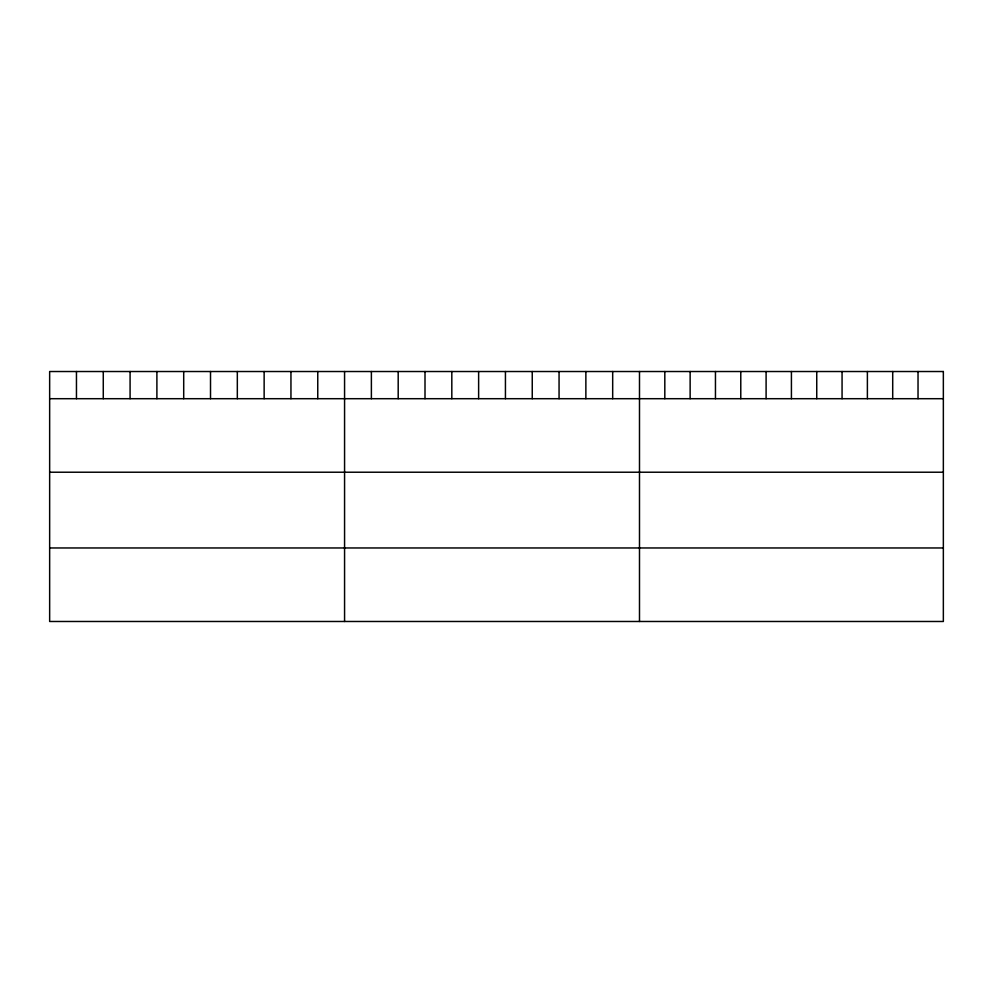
<?xml version="1.0" encoding="UTF-8"?>
<svg xmlns="http://www.w3.org/2000/svg" width="993" height="993" viewBox="0 0 993 993"><rect width="100%" height="100%" fill="white"/><g stroke="black" fill="none" stroke-linecap="round" stroke-linejoin="round"><path stroke-width="1.49" d="M49.65 398.702L943.35 398.702M49.65 472.221L943.35 472.221M49.65 547.962L943.35 547.962M918.029 371.519L918.029 398.702M892.707 371.519L892.707 398.702M867.385 371.519L867.385 398.702M842.064 371.519L842.064 398.702M816.742 371.519L816.742 398.702M791.421 371.519L791.421 398.702M766.1 371.519L766.1 398.702M740.778 371.519L740.778 398.702M715.457 371.519L715.457 398.702M690.135 371.519L690.135 398.702M664.813 371.519L664.813 398.702M639.492 371.519L639.492 621.481M612.681 371.519L612.681 398.702M585.87 371.519L585.87 398.702M559.059 371.519L559.059 398.702M532.248 371.519L532.248 398.702M505.437 371.519L505.437 398.702M478.626 371.519L478.626 398.702M451.815 371.519L451.815 398.702M425.004 371.519L425.004 398.702M398.193 371.519L398.193 398.702M371.382 371.519L371.382 398.702M344.571 371.519L344.571 621.481M317.76 371.519L317.76 398.702M290.949 371.519L290.949 398.702M264.138 371.519L264.138 398.702M237.327 371.519L237.327 398.702M210.516 371.519L210.516 398.702M183.705 371.519L183.705 398.702M156.894 371.519L156.894 398.702M130.083 371.519L130.083 398.702M103.272 371.519L103.272 398.702M76.461 371.519L76.461 398.702M943.35 371.519L49.65 371.519L49.65 621.481L943.35 621.481L943.35 371.519"/></g></svg>
